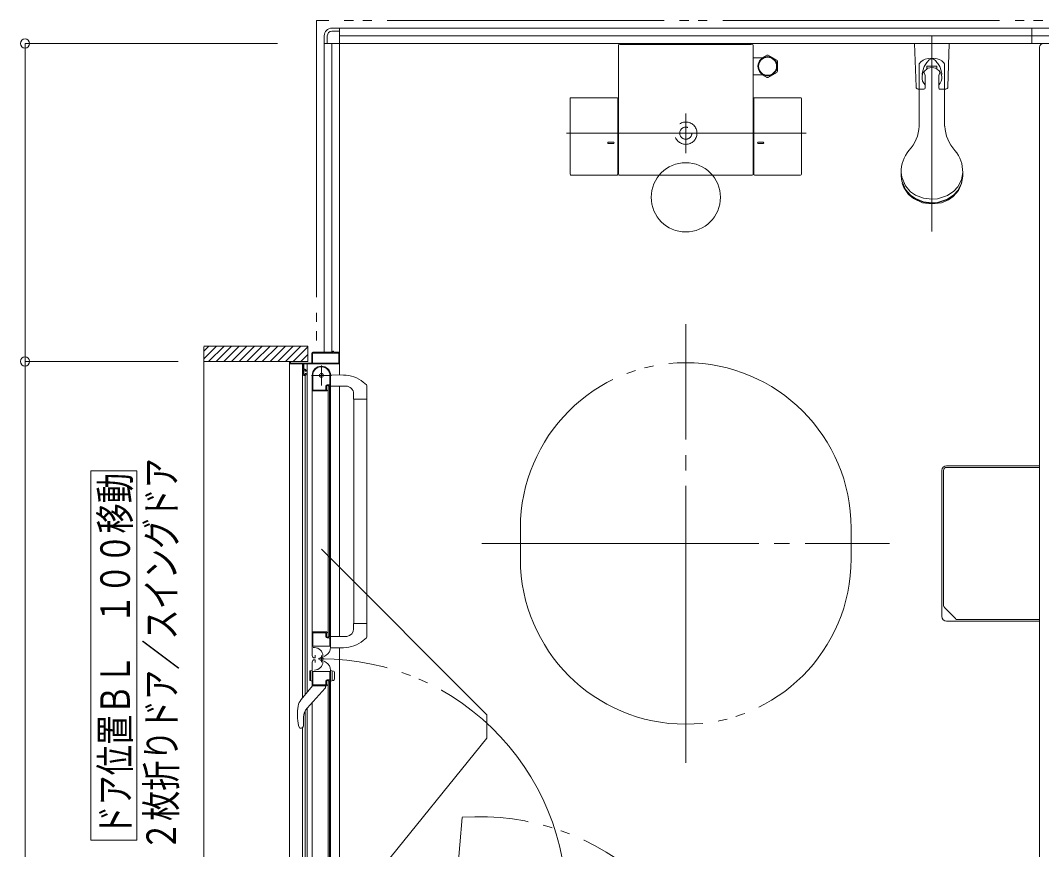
# Model space of a CAD drawing. Units: millimetres on the paper. Extents: x -305 to 305, y -152 to 152.
# Drawn here: x -48.2 to 18.2, y 45.2 to 99.1 of the extents above; entities that cross this region are included whole.
import ezdxf
from ezdxf.enums import TextEntityAlignment as Align

# ---------------------------------------------------------------- set-up
doc = ezdxf.new("R2010")
doc.units = ezdxf.units.MM
for name, pattern in [('DASHED2', [3, 2, -1]), ('LONG_CHAIN', [21, 18, -1, 1, -1]), ('LONG_DOUBLE_CHAIN', [21.8, 18, -1, 0.6, -0.6, 0.6, -1])]:
    doc.linetypes.add(name, pattern=pattern)
doc.layers.add('0-0_0', color=7, linetype='Continuous', lineweight=9)
doc.layers.add('0-1_VIEW0001', color=7, linetype='Continuous', lineweight=9)
doc.styles.add('ＭＳ ゴシック', font='')
doc.styles.get('ＭＳ ゴシック').set_extended_font_data('MS Gothic')

# ---------------------------------------------------------------- blocks, each defined once
blk = doc.blocks.new('_ORIGIN')
at = {"layer": '0-0_0'}
blk.add_line((0, 0), (-1, 0), dxfattribs=at)
blk.add_circle((0, 0), 0.5, dxfattribs=at)

msp = doc.modelspace()

# ---------------------------------------------------------------- linework, layer by layer
at = {"layer": '0-1_VIEW0001', "linetype": 'LONG_DOUBLE_CHAIN'}
for p, q in [((59.066, 99.073), (-28.934, 99.073)), ((-28.934, 99.073), (-28.934, 77.498)), ((-15.684, 64.073), (-15.684, 66.073)), ((-15.684, 64.073), (-15.684, 66.073)), ((5.816, 64.073), (5.816, 66.073)), ((5.816, 64.073), (5.816, 66.073)), ((-28.619, 64.695), (-17.859, 53.934)), ((-17.859, 53.934), (-17.859, 52.408)), ((-28.619, 39.148), (-17.859, 52.408)), ((-19.471, 47.252), (-20.859, 31.388))]:
    msp.add_line(p, q, dxfattribs=at)
at = {"layer": '0-1_VIEW0001'}
for p, q in [((-27.434, 98.573), (-27.934, 98.573)), ((-27.934, 98.373), (-27.434, 98.373)), ((-27.434, 98.573), (57.566, 98.573)), ((-27.434, 98.173), (-27.434, 98.573)), ((-27.434, 98.573), (57.566, 98.573)), ((-27.434, 77.448), (-27.434, 98.573)), ((17.566, 97.573), (17.566, 98.573)), ((-31.475, 97.574), (-47.881, 97.574)), ((-28.434, 97.573), (-28.434, 98.073)), ((-28.434, 97.573), (-28.434, 77.498)), ((-28.034, 97.573), (-28.434, 97.573)), ((-28.434, 77.498), (-28.434, 97.573)), ((-28.434, 97.573), (58.566, 97.573)), ((-28.234, 97.573), (-28.234, 98.073)), ((-27.934, 77.498), (-27.934, 97.573)), ((-27.434, 98.073), (57.566, 98.073)), ((9.941, 97.572), (11.066, 97.572)), ((10.033, 94.745), (9.941, 97.572)), ((12.191, 97.572), (11.066, 97.572)), ((12.099, 94.745), (12.191, 97.572)), ((-47.881, 96.974), (-47.881, 77.504)), ((-9.309, 89.068), (-9.309, 97.47)), ((-9.191, 97.518), (-0.677, 97.518)), ((-0.559, 97.47), (-0.559, 89.068)), ((18.066, 97.324), (18.066, 32.823)), ((-0.559, 96.643), (0.083, 96.643)), ((0.034, 96.643), (0.334, 96.817)), ((0.428, 96.817), (0.984, 96.495)), ((1.031, 95.772), (1.031, 96.414)), ((10.241, 96.251), (10.241, 92.207)), ((11.891, 92.207), (11.891, 96.246)), ((0.428, 95.37), (0.984, 95.691)), ((10.741, 96.095), (11.066, 96.095)), ((10.741, 96.095), (10.741, 95.913)), ((10.741, 96.095), (10.741, 96.007)), ((10.741, 96.095), (11.391, 96.095)), ((11.391, 96.095), (11.066, 96.095)), ((11.391, 96.095), (11.391, 95.913)), ((11.391, 96.095), (11.391, 96.007)), ((0.08, 95.543), (-0.559, 95.543)), ((0.034, 95.543), (0.334, 95.37)), ((10.628, 95.5), (10.628, 94.7)), ((11.503, 95.5), (11.503, 94.7)), ((10.183, 94.6), (10.528, 94.6)), ((11.603, 94.6), (11.949, 94.6)), ((-12.449, 89.068), (-12.449, 93.998)), ((-12.399, 94.048), (-9.399, 94.048)), ((-9.349, 89.068), (-9.349, 93.998)), ((-0.519, 93.998), (-0.519, 89.068)), ((-0.469, 94.048), (2.531, 94.048)), ((2.581, 89.068), (2.581, 93.998)), ((-9.951, 91.163), (-9.648, 91.163)), ((-9.95, 91.063), (-9.648, 91.063)), ((0.082, 91.163), (-0.22, 91.163)), ((0.082, 91.063), (-0.22, 91.063)), ((-9.399, 89.018), (-12.399, 89.018)), ((-0.609, 89.018), (-9.259, 89.018)), ((2.531, 89.018), (-0.469, 89.018)), ((9.066, 89.194), (9.066, 88.963)), ((13.066, 88.963), (13.066, 89.194)), ((-36.259, 77.898), (-29.509, 77.898)), ((-36.259, 77.083), (-35.444, 77.898)), ((-36.259, 77.578), (-35.939, 77.898)), ((-36.259, 77.847), (-36.259, 37.248)), ((-35.949, 76.898), (-34.949, 77.898)), ((-35.454, 76.898), (-34.454, 77.898)), ((-34.959, 76.898), (-33.959, 77.898)), ((-34.459, 76.898), (-33.459, 77.898)), ((-33.959, 76.898), (-32.959, 77.898)), ((-33.459, 76.898), (-32.459, 77.898)), ((-32.959, 76.898), (-31.959, 77.898)), ((-32.459, 76.898), (-31.459, 77.898)), ((-31.959, 76.898), (-30.959, 77.898)), ((-31.459, 76.898), (-30.459, 77.898)), ((-30.959, 76.898), (-29.959, 77.898)), ((-30.459, 76.898), (-29.509, 77.848)), ((-29.509, 76.899), (-29.509, 77.898)), ((-29.959, 76.898), (-29.509, 77.348)), ((-29.234, 77.448), (-29.234, 76.813)), ((-29.189, 77.438), (-29.189, 76.813)), ((-27.889, 77.498), (-29.184, 77.498)), ((-27.494, 77.453), (-29.174, 77.453)), ((-27.874, 77.563), (-27.874, 77.513)), ((-27.844, 77.573), (-27.864, 77.573)), ((-27.834, 77.513), (-27.834, 77.563)), ((-27.484, 77.498), (-27.819, 77.498)), ((-27.479, 76.813), (-27.479, 77.438)), ((-27.434, 77.45), (-27.434, 76.024)), ((-37.923, 76.904), (-47.881, 76.904)), ((-37.923, 76.904), (-47.881, 76.904)), ((-36.259, 76.898), (-29.509, 76.898)), ((-30.684, 76.883), (-30.684, 76.763)), ((-30.684, 38.398), (-30.684, 76.748)), ((-30.669, 76.748), (-29.834, 76.748)), ((-30.634, 76.813), (-30.634, 76.883)), ((-29.249, 76.798), (-30.619, 76.798)), ((-29.857, 55.019), (-29.857, 76.748)), ((-29.819, 76.733), (-29.819, 76.048)), ((-29.769, 76.413), (-29.769, 76.733)), ((-29.769, 76.068), (-29.769, 76.338)), ((-29.754, 76.748), (-27.459, 76.748)), ((-29.669, 76.398), (-29.754, 76.398)), ((-29.754, 76.353), (-29.684, 76.353)), ((-29.669, 76.338), (-29.669, 76.293)), ((-29.619, 76.293), (-29.619, 76.348)), ((-29.541, 55.403), (-29.541, 76.748)), ((-29.174, 76.798), (-27.494, 76.798)), ((-47.881, 76.304), (-47.881, 38.854)), ((-29.769, 75.998), (-29.669, 75.998)), ((-29.684, 76.053), (-29.754, 76.053)), ((-29.681, 55.233), (-29.681, 75.998)), ((-29.669, 76.113), (-29.669, 76.068)), ((-29.654, 76.278), (-29.634, 76.278)), ((-29.634, 76.128), (-29.654, 76.128)), ((-29.619, 76.048), (-29.619, 76.113)), ((-29.219, 75.999), (-29.219, 59.323)), ((-29.169, 76.072), (-29.169, 75.058)), ((-28.064, 75.468), (-28.064, 75.998)), ((-28.019, 75.013), (-28.019, 75.998)), ((-27.191, 76.023), (-28.009, 76.026)), ((-29.159, 75.048), (-28.339, 75.048)), ((-28.329, 75.058), (-28.329, 75.318)), ((-28.284, 75.073), (-28.284, 75.298)), ((-28.255, 75.005), (-28.246, 75.02)), ((-28.254, 75.393), (-28.139, 75.393)), ((-28.244, 75.027), (-28.244, 75.033)), ((-28.234, 75.348), (-28.109, 75.348)), ((-28.184, 75.323), (-28.084, 75.323)), ((-28.184, 58.998), (-28.184, 75.323)), ((-28.084, 58.998), (-28.084, 75.323)), ((-28.082, 75.02), (-28.073, 75.005)), ((-27.024, 75.303), (-28.019, 75.303)), ((-27.434, 75.298), (-27.434, 59.024)), ((-25.896, 75.561), (-25.697, 75.377)), ((-25.669, 74.448), (-25.669, 75.308)), ((-29.209, 74.998), (-28.268, 74.998)), ((-28.061, 74.998), (-28.034, 74.998)), ((-28.034, 59.323), (-28.034, 74.998)), ((-26.524, 74.448), (-26.524, 74.803)), ((-26.524, 74.448), (-25.669, 74.448)), ((-26.519, 74.448), (-26.519, 59.874)), ((-25.669, 74.448), (-25.669, 59.012)), ((-40.61, 69.785), (-43.61, 69.785)), ((-43.61, 45.785), (-43.61, 69.785)), ((-40.61, 45.785), (-40.61, 69.785)), ((11.716, 60.323), (11.716, 69.823)), ((18.066, 70.123), (12.016, 70.123)), ((-26.524, 59.874), (-26.524, 59.519)), ((-26.524, 59.874), (-25.669, 59.874)), ((18.066, 60.023), (12.016, 60.023)), ((-29.219, 59.354), (-29.219, 57.784)), ((-29.219, 59.323), (-28.268, 59.323)), ((-29.169, 59.263), (-29.169, 58.403)), ((-28.344, 59.273), (-29.159, 59.273)), ((-28.329, 59.008), (-28.329, 59.258)), ((-28.284, 59.023), (-28.284, 59.248)), ((-28.246, 59.302), (-28.255, 59.316)), ((-28.244, 59.288), (-28.244, 59.294)), ((-28.073, 59.316), (-28.082, 59.302)), ((-28.034, 59.323), (-28.061, 59.323)), ((-28.019, 59.308), (-28.019, 58.322)), ((-28.139, 58.933), (-28.254, 58.933)), ((-28.109, 58.973), (-28.234, 58.973)), ((-28.084, 58.998), (-28.184, 58.998)), ((-28.064, 58.408), (-28.064, 58.858)), ((-26.955, 59.024), (-28.009, 59.024)), ((-25.894, 58.761), (-25.697, 58.944)), ((-29.159, 58.393), (-28.079, 58.393)), ((-29.145, 58.303), (-29.065, 58.303)), ((-29.014, 57.658), (-29.014, 57.808)), ((-28.525, 57.763), (-28.525, 57.383)), ((-28.449, 57.727), (-28.319, 57.802)), ((-27.191, 58.298), (-28.009, 58.296)), ((-27.434, 58.298), (-27.434, 37.698)), ((-27.434, 31.573), (-27.434, 58.298)), ((-29.219, 55.793), (-29.219, 57.363)), ((-29.069, 57.633), (-29.039, 57.633)), ((-29.069, 57.513), (-29.039, 57.513)), ((-29.014, 57.488), (-29.014, 57.338)), ((-28.449, 57.419), (-28.319, 57.344)), ((-29.369, 56.756), (-29.369, 56.19)), ((-29.319, 56.149), (-29.319, 56.796)), ((-29.169, 55.883), (-29.169, 56.743)), ((-29.159, 56.753), (-28.079, 56.753)), ((-28.064, 56.738), (-28.064, 56.288)), ((-28.019, 55.838), (-28.019, 56.824)), ((-28.019, 56.823), (-27.825, 56.77)), ((-27.919, 56.149), (-27.919, 56.796)), ((-27.769, 56.698), (-27.769, 56.247)), ((-29.932, 54.928), (-29.194, 55.823)), ((-29.219, 56.123), (-29.343, 56.156)), ((-28.268, 55.823), (-29.209, 55.823)), ((-28.344, 55.873), (-29.159, 55.873)), ((-28.344, 55.823), (-28.344, 55.732)), ((-28.329, 56.138), (-28.329, 55.888)), ((-28.284, 56.123), (-28.284, 55.898)), ((-28.246, 55.845), (-28.255, 55.83)), ((-28.139, 56.213), (-28.254, 56.213)), ((-28.244, 55.858), (-28.244, 55.852)), ((-28.109, 56.173), (-28.234, 56.173)), ((-28.184, 56.148), (-28.184, 39.823)), ((-28.084, 56.148), (-28.184, 56.148)), ((-28.084, 56.148), (-28.084, 39.823)), ((-28.073, 55.83), (-28.082, 55.845)), ((-28.034, 55.823), (-28.061, 55.823)), ((-28.034, 55.823), (-28.034, 40.148)), ((-28.019, 56.123), (-27.825, 56.175)), ((-28.373, 55.661), (-29.551, 54.373)), ((-29.219, 39.148), (-29.219, 54.736)), ((-29.778, 53.789), (-29.778, 53.27)), ((-29.681, 39.148), (-29.681, 54.188)), ((-29.541, 38.398), (-29.541, 54.385)), ((-30.112, 53.236), (-30.068, 53.121)), ((-30.041, 53.087), (-30.068, 53.121)), ((-29.84, 53.109), (-29.841, 53.106)), ((-30.041, 53.087), (-30.04, 53.086)), ((-29.916, 53.073), (-29.998, 53.073)), ((-29.857, 38.398), (-29.857, 53.073)), ((-40.61, 45.785), (-43.61, 45.785))]:
    msp.add_line(p, q, dxfattribs=at)
at = {"layer": '0-1_VIEW0001', "linetype": 'LONG_CHAIN'}
for p, q in [((11.066, 98.098), (11.066, 85.357)), ((-4.934, 90.438), (-4.934, 93.014)), ((2.9, 91.743), (-12.695, 91.743)), ((-4.934, 50.823), (-4.934, 79.323)), ((-4.934, 50.823), (-4.934, 79.323)), ((-28.619, 75.348), (-28.619, 76.648)), ((-27.969, 75.998), (-29.269, 75.998)), ((-18.184, 65.073), (8.316, 65.073)), ((-18.184, 65.073), (8.316, 65.073)), ((-28.619, 57.786), (-28.619, 57.361)), ((-28.832, 57.573), (-28.44, 57.573))]:
    msp.add_line(p, q, dxfattribs=at)
at = {"layer": '0-1_VIEW0001', "color": 4}
for p, q in [((11.818, 61.055), (11.818, 69.821)), ((18.066, 70.021), (12.018, 70.021)), ((11.877, 60.913), (12.606, 60.184)), ((18.066, 60.125), (12.748, 60.125))]:
    msp.add_line(p, q, dxfattribs=at)
at = {"layer": '0-1_VIEW0001'}
for points in [[(-9.191, 97.518), (-9.191, 97.52), (-9.259, 97.52)], [(-0.609, 97.52), (-0.677, 97.52), (-0.677, 97.518)], [(10.241, 96.251), (10.336, 96.381), (10.491, 96.494), (10.62, 96.552), (10.809, 96.604), (11.065, 96.628), (11.318, 96.605), (11.566, 96.53), (11.707, 96.452), (11.843, 96.325), (11.891, 96.246)], [(10.411, 95.581), (10.424, 95.629), (10.472, 95.802), (10.556, 96.071), (10.685, 96.262), (10.742, 96.346)], [(11.39, 96.346), (11.287, 96.47), (11.158, 96.563), (11.066, 96.584), (10.973, 96.563), (10.886, 96.507), (10.742, 96.346)], [(11.721, 95.581), (11.708, 95.629), (11.66, 95.802), (11.576, 96.071), (11.446, 96.262), (11.39, 96.346)], [(13.066, 89.194), (12.991, 88.72), (12.75, 88.251), (12.498, 87.973), (12.073, 87.683), (11.43, 87.474), (11.066, 87.444), (10.524, 87.51), (9.988, 87.72), (9.67, 87.941), (9.338, 88.312), (9.099, 88.875), (9.066, 89.194)], [(13.066, 88.963), (12.991, 88.49), (12.75, 88.02), (12.498, 87.743), (12.073, 87.452), (11.43, 87.243), (11.066, 87.214), (10.524, 87.279), (9.988, 87.49), (9.67, 87.711), (9.338, 88.082), (9.099, 88.645), (9.066, 88.963)], [(13.066, 88.939), (12.991, 88.465), (12.75, 87.996), (12.498, 87.718), (12.073, 87.428), (11.43, 87.219), (11.066, 87.19), (10.524, 87.255), (9.988, 87.466), (9.67, 87.686), (9.338, 88.058), (9.099, 88.621), (9.066, 88.939)], [(12.994, 88.473), (12.791, 88.02), (12.436, 87.621), (12.132, 87.413), (11.679, 87.225), (11.066, 87.14), (10.462, 87.223), (9.877, 87.487), (9.548, 87.759), (9.24, 88.202), (9.138, 88.473)], [(-29.219, 56.123), (-29.219, 56.823), (-29.343, 56.789)], [(-29.839, 53.109), (-29.838, 53.11), (-29.838, 53.111), (-29.837, 53.112), (-29.836, 53.113), (-29.835, 53.114), (-29.834, 53.116), (-29.833, 53.117), (-29.831, 53.118), (-29.83, 53.12), (-29.829, 53.121), (-29.828, 53.122), (-29.827, 53.124), (-29.826, 53.125), (-29.825, 53.127), (-29.824, 53.128), (-29.823, 53.13), (-29.822, 53.131), (-29.821, 53.133), (-29.82, 53.135), (-29.818, 53.138), (-29.816, 53.141), (-29.814, 53.144), (-29.812, 53.147), (-29.81, 53.151), (-29.808, 53.154), (-29.806, 53.158), (-29.804, 53.161), (-29.802, 53.165), (-29.8, 53.169), (-29.799, 53.173), (-29.797, 53.177), (-29.796, 53.18), (-29.794, 53.184), (-29.793, 53.188), (-29.791, 53.192), (-29.79, 53.196), (-29.789, 53.2), (-29.787, 53.205), (-29.786, 53.209)], [(-29.786, 53.209), (-29.785, 53.213), (-29.784, 53.217), (-29.783, 53.221), (-29.782, 53.226), (-29.782, 53.23), (-29.781, 53.234), (-29.78, 53.238), (-29.78, 53.243), (-29.779, 53.247), (-29.779, 53.252), (-29.779, 53.254), (-29.778, 53.256), (-29.778, 53.258), (-29.778, 53.26), (-29.778, 53.262), (-29.778, 53.264), (-29.778, 53.267), (-29.778, 53.269), (-29.778, 53.271), (-29.778, 53.273)], [(-29.998, 53.073), (-30, 53.073), (-30.002, 53.074), (-30.005, 53.074), (-30.007, 53.074), (-30.009, 53.074), (-30.011, 53.075), (-30.013, 53.075), (-30.016, 53.075), (-30.018, 53.076), (-30.02, 53.076), (-30.022, 53.077), (-30.025, 53.078), (-30.027, 53.078), (-30.029, 53.079), (-30.031, 53.08), (-30.033, 53.081), (-30.035, 53.082), (-30.037, 53.083), (-30.039, 53.085), (-30.04, 53.086)]]:
    msp.add_lwpolyline(points, dxfattribs=at)
at = {"layer": '0-1_VIEW0001', "color": 4}
for points in [[(11.838, 60.969), (11.822, 61.013), (11.818, 61.055)], [(11.877, 60.913), (11.851, 60.945), (11.838, 60.969)]]:
    msp.add_lwpolyline(points, dxfattribs=at)
at = {"layer": '0-1_VIEW0001'}
for centre, radius in [((0.381, 96.093), 0.625), ((0.381, 96.093), 0.586), ((-28.619, 75.998), 0.125), ((-28.619, 57.573), 0.113)]:
    msp.add_circle(centre, radius, dxfattribs=at)
at = {"layer": '0-1_VIEW0001', "linetype": 'DASHED2'}
for radius in [0.725, 0.395]:
    msp.add_circle((-4.934, 91.743), radius, dxfattribs=at)
at = {"layer": '0-1_VIEW0001', "linetype": 'LONG_DOUBLE_CHAIN'}
msp.add_circle((-4.934, 87.573), 2.25, dxfattribs=at)
at = {"layer": '0-1_VIEW0001'}
for centre, radius, start, end in [((-27.934, 98.073), 0.5, 90, 180), ((-27.934, 98.073), 0.3, 90, 180), ((18.316, 97.324), 0.25, 90, 180), ((-0.609, 97.47), 0.05, 0, 90), ((0.381, 96.093), 0.725, 86.29156, 93.70844), ((0.381, 96.093), 0.725, 26.29156, 33.70844), ((0.381, 96.093), 0.725, 326.29156, 333.70844), ((11.066, 95.353), 0.647, 120.12781, 227.49336), ((11.066, 95.795), 0.527, 186.69219, 213.9645), ((10.791, 96.007), 0.05, 179.99901, 293.66901), ((11.066, 95.38), 0.635, 66.33, 113.668), ((11.341, 96.007), 0.05, 246.33, 359.99899), ((11.066, 95.353), 0.647, 312.50664, 59.87219), ((11.066, 95.795), 0.527, 326.0355, 353.30781), ((0.381, 96.093), 0.725, 266.29156, 273.70844), ((10.183, 94.75), 0.15, 181.85924, 263.59563), ((10.528, 94.7), 0.1, 270, 0), ((11.603, 94.7), 0.1, 179.99999, 270), ((11.949, 94.75), 0.15, 276.40458, 358.14077), ((-12.399, 93.998), 0.05, 90, 180.00003), ((-9.399, 93.998), 0.05, 0, 90), ((-0.469, 93.998), 0.05, 90, 180), ((2.531, 93.998), 0.05, 0, 90), ((7.733, 92.308), 2.5, 317.34318, 357.6964), ((14.399, 92.308), 2.5, 182.30366, 222.65686), ((-9.949, 91.113), 0.05, 88.07467, 270), ((-9.649, 91.113), 0.05, 270, 90), ((-0.219, 91.113), 0.05, 90, 270), ((0.081, 91.113), 0.05, 270, 91.92533), ((11.19, 89.238), 2.125, 139.64678, 181.19028), ((10.941, 89.238), 2.125, 358.80972, 40.3532), ((-12.399, 89.068), 0.05, 180.00003, 270), ((-9.399, 89.068), 0.05, 270, 0), ((-9.259, 89.068), 0.05, 180, 270), ((-0.609, 89.068), 0.05, 270, 0), ((-0.469, 89.068), 0.05, 180, 270), ((2.531, 89.068), 0.05, 270, 0), ((-29.184, 77.448), 0.05, 90, 180), ((-29.174, 77.438), 0.015, 90, 180), ((-27.889, 77.513), 0.015, 270, 0), ((-27.864, 77.563), 0.01, 90, 180), ((-27.844, 77.563), 0.01, 0, 90), ((-27.819, 77.513), 0.015, 180, 270), ((-27.494, 77.438), 0.015, 0, 90), ((-27.484, 77.448), 0.05, 0, 90), ((-30.669, 76.883), 0.015, 90, 180), ((-30.669, 76.763), 0.015, 180, 270), ((-30.649, 76.883), 0.015, 0, 90), ((-30.619, 76.813), 0.015, 180, 270), ((-29.834, 76.733), 0.015, 0, 90), ((-29.754, 76.733), 0.015, 90, 180), ((-29.754, 76.413), 0.015, 180, 270), ((-29.754, 76.338), 0.015, 90, 180), ((-29.684, 76.338), 0.015, 0, 90), ((-29.669, 76.348), 0.05, 0, 90), ((-29.249, 76.813), 0.015, 270, 0), ((-28.619, 75.998), 0.6, 0, 180), ((-29.174, 76.813), 0.015, 180, 270), ((-28.619, 75.998), 0.555, 0, 172.23293), ((-27.494, 76.813), 0.015, 270, 0), ((-27.459, 76.773), 0.025, 270, 0), ((-29.769, 76.048), 0.05, 180, 270), ((-29.754, 76.068), 0.015, 180, 270), ((-29.684, 76.068), 0.015, 270, 0), ((-29.654, 76.293), 0.015, 180, 270), ((-29.654, 76.113), 0.015, 90, 180), ((-29.669, 76.048), 0.05, 270, 0), ((-29.634, 76.293), 0.015, 270, 0), ((-29.634, 76.113), 0.015, 0, 90), ((-29.159, 76.072), 0.01, 172.23293, 180), ((-27.199, 73.953), 2.07, 50.97582, 89.8), ((-29.209, 75.008), 0.01, 180, 270), ((-29.159, 75.058), 0.01, 180, 270), ((-28.339, 75.058), 0.01, 270, 0), ((-28.254, 75.318), 0.075, 90, 180), ((-28.234, 75.298), 0.05, 90, 180), ((-28.259, 75.073), 0.025, 180, 270), ((-28.268, 75.013), 0.015, 270, 329.03624), ((-28.259, 75.033), 0.015, 0, 90), ((-28.259, 75.027), 0.015, 329.03624, 0), ((-28.139, 75.468), 0.075, 270, 0), ((-28.109, 75.323), 0.025, 0, 90), ((-28.069, 75.027), 0.015, 180, 210.96376), ((-28.061, 75.013), 0.015, 210.96376, 270), ((-28.034, 75.013), 0.015, 270, 0), ((-27.024, 74.803), 0.5, 0, 90), ((-25.769, 75.308), 0.1, 0, 43.47243), ((12.016, 69.823), 0.3, 90, 180), ((12.016, 60.323), 0.3, 180, 270), ((-29.209, 59.313), 0.01, 90, 180), ((-29.159, 59.263), 0.01, 90, 180), ((-28.344, 59.258), 0.015, 0, 90), ((-28.259, 59.248), 0.025, 90, 180), ((-28.268, 59.308), 0.015, 30.96376, 90), ((-28.259, 59.288), 0.015, 270, 0), ((-28.259, 59.294), 0.015, 0, 30.96376), ((-28.069, 59.294), 0.015, 149.03624, 180), ((-28.061, 59.308), 0.015, 90, 149.03624), ((-28.034, 59.308), 0.015, 0, 90), ((-27.024, 59.519), 0.5, 277.95562, 0), ((-28.254, 59.008), 0.075, 180, 270), ((-28.234, 59.023), 0.05, 180, 270), ((-28.139, 58.858), 0.075, 0, 90), ((-28.109, 58.998), 0.025, 270, 0), ((-28.079, 58.408), 0.015, 270, 0), ((-27.199, 60.368), 2.07, 270.2, 309.05814), ((-25.769, 59.013), 0.1, 316.52757, 0), ((-29.069, 57.783), 0.15, 180, 270), ((-29.159, 58.403), 0.01, 180, 270), ((-29.065, 57.763), 0.54, 0, 90), ((-28.619, 58.322), 0.6, 300, 0), ((-29.069, 57.363), 0.15, 90, 180), ((-29.065, 57.383), 0.54, 270, 0), ((-29.039, 57.658), 0.025, 270, 0), ((-29.039, 57.488), 0.025, 0, 90), ((-28.619, 56.824), 0.6, 0, 60), ((-29.334, 56.756), 0.035, 105, 180), ((-29.159, 56.743), 0.01, 90, 180), ((-28.079, 56.738), 0.015, 0, 90), ((-27.844, 56.698), 0.075, 0, 75), ((-29.334, 56.19), 0.035, 180, 255), ((-29.209, 55.833), 0.01, 180, 270), ((-29.159, 55.883), 0.01, 180, 270), ((-28.344, 55.888), 0.015, 270, 0), ((-28.254, 56.138), 0.075, 90, 180), ((-28.234, 56.123), 0.05, 90, 180), ((-28.259, 55.898), 0.025, 180, 270), ((-28.268, 55.838), 0.015, 270, 329.03624), ((-28.259, 55.858), 0.015, 0, 90), ((-28.259, 55.852), 0.015, 329.03624, 0), ((-28.139, 56.288), 0.075, 270, 0), ((-28.109, 56.148), 0.025, 0, 90), ((-28.069, 55.852), 0.015, 180, 210.96376), ((-28.061, 55.838), 0.015, 210.96376, 270), ((-28.034, 55.838), 0.015, 270, 0), ((-27.844, 56.247), 0.075, 285, 0), ((-28.444, 55.732), 0.1, 317.56377, 0), ((-26.504, 53.908), 3.67, 170.71156, 190.5453), ((-29.238, 54.355), 0.9, 140.5, 170.71156), ((-28.913, 53.789), 0.865, 137.56377, 180), ((-29.916, 53.173), 0.1, 270, 318.18968)]:
    msp.add_arc(centre, radius, start, end, dxfattribs=at)
at = {"layer": '0-1_VIEW0001', "color": 5}
msp.add_arc((-9.259, 97.47), 0.05, 90, 180, dxfattribs=at)
at = {"layer": '0-1_VIEW0001', "linetype": 'LONG_DOUBLE_CHAIN'}
for centre, radius, start, end in [((-4.934, 66.073), 10.75, 0, 180), ((-4.934, 66.073), 10.75, 0, 180), ((-4.934, 64.073), 10.75, 180, 0), ((-4.934, 64.073), 10.75, 180, 0), ((-28.619, 41.648), 15.925, 356.00267, 90), ((-18.359, 31.388), 15.925, 0, 93.99733)]:
    msp.add_arc(centre, radius, start, end, dxfattribs=at)
at = {"layer": '0-1_VIEW0001', "color": 4}
for centre, start, end in [((12.018, 69.821), 90, 180), ((12.748, 60.325), 225.00002, 270)]:
    msp.add_arc(centre, 0.2, start, end, dxfattribs=at)

# ---------------------------------------------------------------- block references
at = {"layer": '0-1_VIEW0001', "xscale": 0.6, "yscale": 0.6}
for p, rotation in [((-47.881, 97.574), 90), ((-47.881, 76.904), 270), ((-47.881, 76.904), 90)]:
    msp.add_blockref('_ORIGIN', p, dxfattribs=dict(at, rotation=rotation))

# ---------------------------------------------------------------- texts
at = {"layer": '0-1_VIEW0001', "style": 'ＭＳ ゴシック', "width": 0.75}
for s, p in [('２枚折りドア／スイングドア', (-37.493, 45.07)), ('ドア位置ＢＬ\u3000１００移動', (-40.49, 46.07))]:
    msp.add_text(s, height=1.921, rotation=90, dxfattribs=at).set_placement(p, align=Align.BOTTOM_LEFT)

doc.saveas('drawing.dxf')
